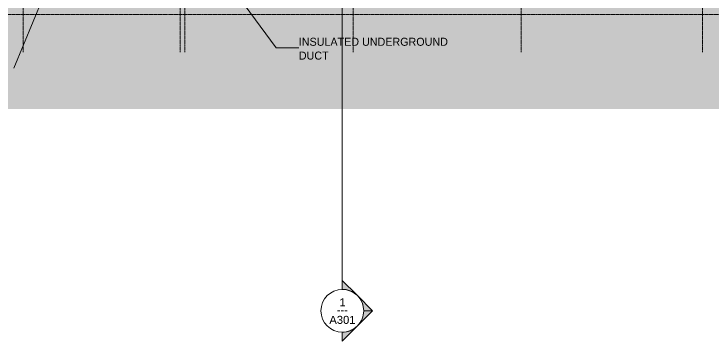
# Model space of a CAD drawing. Header units: inches. Extents: x -3210 to -1935, y -327 to 478.
# Drawn here: x -2717.7 to -2325.8, y -327.1 to -143.8 of the extents above; entities that cross this region are included whole.
import ezdxf

# ---------------------------------------------------------------- set-up
doc = ezdxf.new("R2010")
doc.units = ezdxf.units.IN
doc.header["$MEASUREMENT"] = 0
doc.linetypes.add('Grid Line 1_2_', pattern=[0.875, 0.5, -0.125, 0.125, -0.125])
for name, color, linetype, lineweight in [('A-ANNO-NOTE', 131, 'Continuous', 9), ('A-FLOR-LEVL-1', 51, 'Grid Line 1_2_', 9), ('C-TOPO', 7, 'Continuous', 9), ('G-ANNO-SYMB', 111, 'Continuous', 9), ('G-ANNO-TEXT', 231, 'Continuous', 9), ('S-GRID-1', 1, 'Grid Line 1_2_', 9)]:
    doc.layers.add(name, color=color, linetype=linetype, lineweight=lineweight)
doc.styles.add('Arial_1', font='arial.ttf', dxfattribs={"height": 4.5})
doc.styles.add('Century Gothic', font='ufonts.com_century-gothic.ttf', dxfattribs={"height": 4.5})

# ---------------------------------------------------------------- blocks, each defined once
blk = doc.blocks.new('Section - Section Head - Filled-22785-BUILDING SECTION - NORTH_SOUTH - LOOKING EAST')
at = {"layer": 'G-ANNO-SYMB'}
h = blk.add_hatch(color=256, dxfattribs=at)
edge = h.paths.add_edge_path(flags=0)
edge.add_arc((-2800.8, 80.08), 12.02, 47.9216, 90)
edge.add_line((-2800.8, 92.1), (-2800.8, 97.06))
edge.add_line((-2800.8, 97.06), (-2792.75, 89))
h = blk.add_hatch(color=256, dxfattribs=at)
edge = h.paths.add_edge_path(flags=0)
edge.add_line((-2792.31, 88.57), (-2783.83, 80.08))
edge.add_line((-2783.83, 80.08), (-2788.8, 80.08))
edge.add_arc((-2800.8, 80.08), 12, 0, 45)
h = blk.add_hatch(color=256, dxfattribs=at)
edge = h.paths.add_edge_path(flags=0)
edge.add_arc((-2800.8, 80.08), 12, 315, 360)
edge.add_line((-2788.8, 80.08), (-2783.83, 80.08))
edge.add_line((-2783.83, 80.08), (-2792.31, 71.6))
h = blk.add_hatch(color=256, dxfattribs=at)
edge = h.paths.add_edge_path(flags=0)
edge.add_line((-2792.75, 71.17), (-2800.8, 63.11))
edge.add_line((-2800.8, 63.11), (-2800.8, 68.07))
edge.add_arc((-2800.8, 80.08), 12.02, 270, 312.0784)
for p, q in [((-2792.75, 89), (-2800.8, 97.06)), ((-2800.8, 97.06), (-2800.8, 92.1)), ((-2783.83, 80.08), (-2792.31, 88.57)), ((-2792.31, 71.6), (-2783.83, 80.08)), ((-2788.8, 80.08), (-2783.83, 80.08)), ((-2783.83, 80.08), (-2788.8, 80.08)), ((-2800.8, 63.11), (-2792.75, 71.17)), ((-2800.8, 68.07), (-2800.8, 63.11))]:
    blk.add_line(p, q, dxfattribs=at)
for centre, radius, start, end in [((-2800.8, 80.1), 12, 90, 270), ((-2800.8, 80.1), 12, 270, 90), ((-2800.8, 80.08), 12.02, 47.9216, 90), ((-2800.8, 80.08), 12, 0, 45), ((-2800.8, 80.08), 12, 315, 360), ((-2800.8, 80.08), 12.02, 270, 312.0784)]:
    blk.add_arc(centre, radius, start, end, dxfattribs=at)

msp = doc.modelspace()

# ---------------------------------------------------------------- hatches: boundary and pattern name
at = {"layer": 'C-TOPO'}
for points in [[(-2326.33668, -196.93641), (-1983.85012, -196.93641), (-1983.85012, 13.5359), (-1989.03674, 14.14553), (-2021.05601, 18.55915), (-2035.57405, 20.65976), (-2036.56525, 20.65976), (-2041.60684, 21.2612), (-2042.0084, 21.34728), (-2064.08118, 22.10934), (-2100.27033, 22.11287), (-2100.07485, 23.09027), (-2125.08916, 24.05236), (-2126.52635, 24.05236), (-2127.26728, 24.13613), (-2138.33668, 24.56188), (-2143.43672, 24.56188), (-2144.55398, 24.69954), (-2145.12244, 24.82287), (-2186.14536, 26.40853), (-2225.33229, 26.41235), (-2225.13079, 27.41981), (-2225.53067, 27.95305), (-2228.43529, 28.06696), (-2229.16059, 28.02429), (-2229.08323, 28.09236), (-2232.42077, 28.22325), (-2234.26174, 28.22325), (-2235.16325, 28.3308), (-2266.33668, 29.55328), (-2266.33668, -10), (-2258.33668, -10), (-2258.33668, -22), (-2282.33668, -22), (-2282.33668, -10), (-2274.33668, -10), (-2274.33668, 24.5), (-2290.8066, 24.5), (-2325.58668, 9.87386), (-2325.58668, -95.375), (-2295.58668, -95.375), (-2295.58668, -109.375), (-2326.33668, -109.375), (-2326.33668, -121.59741)], [(-3080.33668, -196.93641), (-2630.33668, -196.93641), (-2630.33668, -139), (-2637.33668, -139), (-2637.33668, -127), (-2630.33668, -127), (-2630.33668, -92), (-2631.17975, -92.01448), (-2655.99684, -92.2732), (-2797.26502, -95.10267), (-3080.33687, -101), (-3140.2145, -102.01824), (-3143.82886, -104.685), (-3146.19812, -106.6746), (-3146.19812, -196.93641), (-3134.42184, -196.93641)]]:
    msp.add_hatch(color=256, dxfattribs=at).paths.add_polyline_path(points, flags=0)
h = msp.add_hatch(color=256, dxfattribs=at)
h.paths.add_polyline_path([(-2569.62252, -196.93641), (-2326.33668, -196.93641), (-2326.33668, -109.375), (-2359.58668, -109.375), (-2359.58668, -105.38128), (-2414.85768, -105.38128), (-2418.8514, -109.375), (-2447.82197, -109.375), (-2451.81568, -105.38128), (-2620.33668, -105.38128), (-2620.33668, -127), (-2613.33668, -127), (-2613.33668, -139), (-2630.33668, -139), (-2630.33668, -196.93641), (-2613.33668, -196.93641)], flags=0)
h.paths.add_polyline_path([(-2458.14158, -125.70725), (-2458.78765, -125.68435), (-2459.40684, -125.62025), (-2459.99494, -125.44636), (-2460.52238, -125.17139), (-2460.96269, -124.80917), (-2461.29373, -124.37791), (-2461.50489, -123.85621), (-2461.56832, -123.39982), (-2461.49849, -122.89954), (-2461.29252, -122.42609), (-2460.96075, -122.00328), (-2460.51987, -121.65232), (-2459.99201, -121.39086), (-2459.34806, -121.22761), (-2458.76034, -121.18434), (-2458.14158, -121.20628), (-2457.52282, -121.27028), (-2456.93509, -121.44391), (-2456.40786, -121.71849), (-2455.96756, -122.08022), (-2455.63628, -122.51098), (-2455.43063, -122.98917), (-2455.36091, -123.49081), (-2455.43063, -123.99073), (-2455.63628, -124.46388), (-2455.96756, -124.88654), (-2456.40786, -125.23749), (-2456.93509, -125.49915), (-2457.52282, -125.6584)], flags=0)

# ---------------------------------------------------------------- linework, layer by layer
at = {"layer": 'A-ANNO-NOTE'}
for p, q in [((-2610.73756, -108.44655), (-2570.73054, -162.6428)), ((-2570.73054, -162.6428), (-2558.01658, -162.6428))]:
    msp.add_line(p, q, dxfattribs=at)
at = {"layer": 'A-FLOR-LEVL-1'}
msp.add_line((-1935.47917, -144), (-3194.57025, -144), dxfattribs=at)
at = {"layer": 'G-ANNO-SYMB'}
msp.add_line((-2533.61793, 406.28631), (-2533.61793, -298.0972), dxfattribs=at)
at = {"layer": 'G-ANNO-TEXT'}
msp.add_line((-2639.81104, 13.15207), (-2717.81509, -174.04367), dxfattribs=at)
at = {"layer": 'S-GRID-1'}
for p, q in [((-2712.46168, -165.07357), (-2712.46168, 454.14485)), ((-2624.58668, -165.07357), (-2624.58668, 454.14485)), ((-2621.89918, -165.07357), (-2621.89918, 454.14485)), ((-2527.61793, -165.07357), (-2527.61793, 454.14485)), ((-2433.33668, -165.07357), (-2433.33668, 454.14485)), ((-2331.77418, -165.07357), (-2331.77418, 454.14485))]:
    msp.add_line(p, q, dxfattribs=at)

# ---------------------------------------------------------------- block references
at = {"layer": 'G-ANNO-SYMB', "extrusion": (0, 0, -1), "rotation": 180}
msp.add_blockref('Section - Section Head - Filled-22785-BUILDING SECTION - NORTH_SOUTH - LOOKING EAST', (-267.1808, -230.01235), dxfattribs=at)

# ---------------------------------------------------------------- texts
at = {"layer": 'A-ANNO-NOTE', "char_height": 4.5, "attachment_point": 1, "style": 'Century Gothic'}
for s, insert, width in [('INSULATED UNDERGROUND', (-2558.01658, -157.07504), 101.9595), ('DUCT', (-2558.01658, -164.82504), 20.604)]:
    msp.add_mtext(s, dxfattribs=dict(at, insert=insert, width=width))
at = {"layer": 'G-ANNO-SYMB', "char_height": 4.5, "attachment_point": 1}
for s, insert, width, style in [('1', (-2535.27842, -303.14288), 4.242, 'Arial_1'), ('A301', (-2540.90047, -312.961), 17.877, 'Arial_1'), ('---', (-2536.60408, -307.39623), 7.7265, 'Century Gothic')]:
    msp.add_mtext(s, dxfattribs=dict(at, insert=insert, width=width, style=style))

doc.saveas('drawing.dxf')
